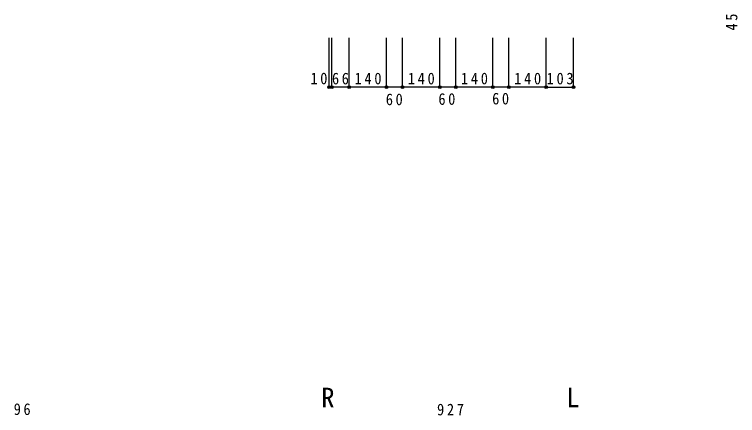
# Model space of a CAD drawing. Units: millimetres at full size, sheet at 1:20. Extents: x -4150 to 1803, y -5254 to 5444.
# Drawn here: x -1136 to 1582, y -2301 to -793 of the extents above; entities that cross this region are included whole.
import ezdxf
from ezdxf.enums import TextEntityAlignment as Align

# ---------------------------------------------------------------- set-up
doc = ezdxf.new("R2010")
doc.units = ezdxf.units.MM
doc.header["$LTSCALE"] = 20
doc.header["$PDMODE"] = 32
doc.header["$PDSIZE"] = 10
doc.layers.add('0-0', color=7, linetype='Continuous')
doc.styles.add('ＭＳ ゴシック', font='')
doc.styles.get('ＭＳ ゴシック').set_extended_font_data('MS Gothic')

msp = doc.modelspace()

# ---------------------------------------------------------------- linework, layer by layer
at = {"layer": '0-0'}
for p, q in [((46.71, -1066.12), (46.71, -880.18)), ((56.71, -1066.12), (56.71, -880.18)), ((122.71, -1066.12), (122.71, -880.18)), ((262.71, -1066.12), (262.71, -880.18)), ((322.71, -1066.12), (322.71, -880.18)), ((462.71, -1066.12), (462.71, -880.18)), ((522.71, -1066.12), (522.71, -880.18)), ((662.71, -1066.12), (662.71, -880.18)), ((722.71, -1066.12), (722.71, -880.18)), ((862.71, -1066.12), (862.71, -880.18)), ((862.71, -1066.12), (862.71, -880.18)), ((965.71, -1066.12), (965.71, -880.18)), ((56.71, -1066.12), (46.71, -1066.12)), ((122.71, -1066.12), (56.71, -1066.12)), ((262.71, -1066.12), (122.71, -1066.12)), ((322.71, -1066.12), (262.71, -1066.12)), ((462.71, -1066.12), (322.71, -1066.12)), ((522.71, -1066.12), (462.71, -1066.12)), ((662.71, -1066.12), (522.71, -1066.12)), ((722.71, -1066.12), (662.71, -1066.12)), ((862.71, -1066.12), (722.71, -1066.12)), ((862.71, -1066.12), (965.71, -1066.12))]:
    msp.add_line(p, q, dxfattribs=at)
for p in [(46.71, -1066.12), (56.71, -1066.12), (122.71, -1066.12), (262.71, -1066.12), (322.71, -1066.12), (462.71, -1066.12), (522.71, -1066.12), (662.71, -1066.12), (722.71, -1066.12), (862.71, -1066.12), (965.71, -1066.12)]:
    msp.add_point(p, dxfattribs=at)

# ---------------------------------------------------------------- texts
at = {"layer": '0-0', "style": 'ＭＳ ゴシック'}
for s, p in [('R', (17.2, -2291.85)), ('L', (938.72, -2291.85))]:
    msp.add_text(s, height=73.31, dxfattribs=at).set_placement(p, align=Align.BOTTOM_LEFT)
at = {"layer": '0-0', "insert": (1582.29, -852.91), "char_height": 43.99, "attachment_point": 7, "rotation": 90, "style": 'ＭＳ ゴシック'}
msp.add_mtext('\\T1.36;\\W0.9;45', dxfattribs=at)
at = {"layer": '0-0', "char_height": 43.99, "attachment_point": 7, "style": 'ＭＳ ゴシック'}
for s, insert in [('\\T1.36;\\W0.9;10', (-23.06, -1055.93)), ('\\T1.36;\\W0.9;66', (57.71, -1056.12)), ('\\T1.38;\\W0.9;140', (142.71, -1056.12)), ('\\T1.38;\\W0.9;140', (342.71, -1056.12)), ('\\T1.38;\\W0.9;140', (542.71, -1056.12)), ('\\T1.38;\\W0.9;140', (742.71, -1056.12)), ('\\T1.38;\\W0.9;103', (864.71, -1056.12)), ('\\T1.36;\\W0.9;60', (260.1, -1134.59)), ('\\T1.36;\\W0.9;60', (457.82, -1133.15)), ('\\T1.36;\\W0.9;60', (659.87, -1131.7)), ('\\T1.36;\\W0.9;96', (-1138.64, -2299.88)), ('\\T1.38;\\W0.9;927', (452.71, -2301.31))]:
    msp.add_mtext(s, dxfattribs=dict(at, insert=insert))

doc.saveas('drawing.dxf')
